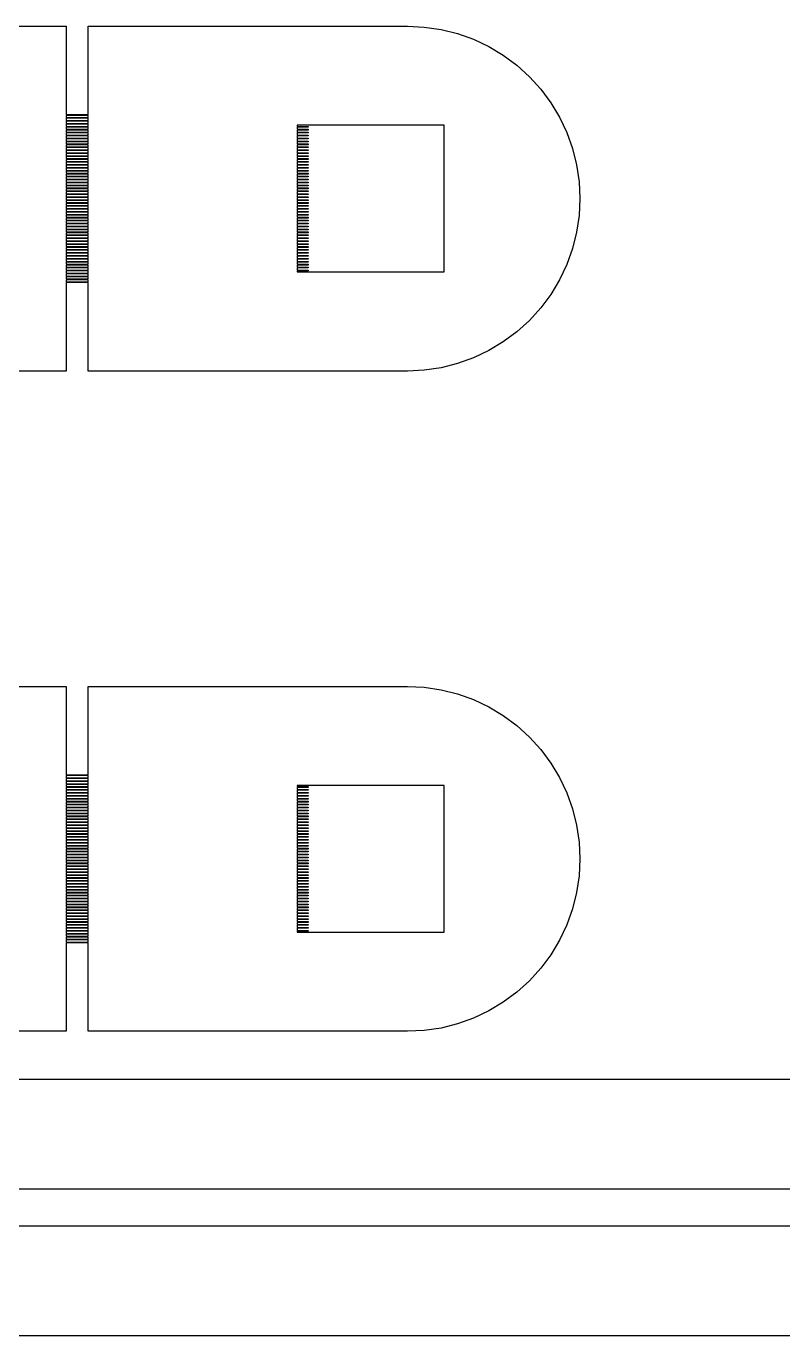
# Model space of a CAD drawing. Extents: x -16 to 132, y -40 to 113.
# Drawn here: x 8.49 to 19.04, y -2.05 to 16.21 of the extents above; entities that cross this region are included whole.
import ezdxf

# ---------------------------------------------------------------- set-up
doc = ezdxf.new("R2010")
doc.units = 0

msp = doc.modelspace()

# ---------------------------------------------------------------- linework, layer by layer
for p, q in [((4.6017, 16.2082), (9.05, 16.2082)), ((9.05, 16.2082), (9.05, 14.976)), ((9.35678, 14.976), (9.35678, 16.2082)), ((9.35678, 16.2082), (13.8051, 16.2082)), ((13.8051, 16.2082), (14.0406, 16.1966)), ((14.0406, 16.1966), (14.2739, 16.162)), ((14.2739, 16.162), (14.5027, 16.1047)), ((14.5027, 16.1047), (14.7247, 16.0253)), ((14.7247, 16.0253), (14.9379, 15.9244)), ((14.9379, 15.9244), (15.1402, 15.8032)), ((15.1402, 15.8032), (15.3296, 15.6627)), ((15.3296, 15.6627), (15.5043, 15.5043)), ((15.5043, 15.5043), (15.6627, 15.3296)), ((15.6627, 15.3296), (15.8032, 15.1402)), ((9.05, 14.976), (9.35678, 14.976)), ((15.8032, 15.1402), (15.9244, 14.9379)), ((9.35678, 14.9657), (9.05, 14.9657)), ((9.05, 14.9657), (9.05, 14.9351)), ((9.05, 14.9351), (9.35678, 14.9351)), ((9.35678, 14.9248), (9.05, 14.9248)), ((9.05, 14.9248), (9.05, 14.8941)), ((9.05, 14.8941), (9.35678, 14.8941)), ((9.35678, 14.8839), (9.05, 14.8839)), ((9.05, 14.8839), (9.05, 14.8533)), ((9.05, 14.8533), (9.35678, 14.8533)), ((9.35678, 14.843), (9.05, 14.843)), ((9.05, 14.843), (9.05, 14.8123)), ((9.05, 14.8123), (9.35678, 14.8123)), ((9.35678, 14.8021), (9.05, 14.8021)), ((9.05, 14.8021), (9.05, 14.7714)), ((9.35678, 14.9351), (9.35678, 14.9657)), ((9.35678, 14.8941), (9.35678, 14.9248)), ((9.35678, 14.8533), (9.35678, 14.8839)), ((9.35678, 14.8123), (9.35678, 14.843)), ((9.35678, 14.7714), (9.35678, 14.8021)), ((14.3164, 14.8277), (12.2712, 14.8277)), ((12.2712, 14.8277), (12.2712, 14.8123)), ((12.2712, 14.8123), (12.4246, 14.8123)), ((12.4246, 14.8021), (12.2712, 14.8021)), ((12.2712, 14.8021), (12.2712, 14.7714)), ((12.4246, 14.8123), (12.4246, 14.8021)), ((14.3164, 12.7825), (14.3164, 14.8277)), ((15.9244, 14.9379), (16.0253, 14.7247)), ((9.05, 14.7714), (9.35678, 14.7714)), ((9.35678, 14.7612), (9.05, 14.7612)), ((9.05, 14.7612), (9.05, 14.7305)), ((9.05, 14.7305), (9.35678, 14.7305)), ((9.35678, 14.7203), (9.05, 14.7203)), ((9.05, 14.7203), (9.05, 14.6896)), ((9.05, 14.6896), (9.35678, 14.6896)), ((9.35678, 14.6794), (9.05, 14.6794)), ((9.05, 14.6794), (9.05, 14.6487)), ((9.05, 14.6487), (9.35678, 14.6487)), ((9.35678, 14.6385), (9.05, 14.6385)), ((9.05, 14.6385), (9.05, 14.6078)), ((9.05, 14.6078), (9.35678, 14.6078)), ((9.35678, 14.7305), (9.35678, 14.7612)), ((9.35678, 14.6896), (9.35678, 14.7203)), ((9.35678, 14.6487), (9.35678, 14.6794)), ((9.35678, 14.6078), (9.35678, 14.6385)), ((12.2712, 14.7714), (12.4246, 14.7714)), ((12.4246, 14.7612), (12.2712, 14.7612)), ((12.2712, 14.7612), (12.2712, 14.7305)), ((12.2712, 14.7305), (12.4246, 14.7305)), ((12.4246, 14.7203), (12.2712, 14.7203)), ((12.2712, 14.7203), (12.2712, 14.6896)), ((12.2712, 14.6896), (12.4246, 14.6896)), ((12.4246, 14.6794), (12.2712, 14.6794)), ((12.2712, 14.6794), (12.2712, 14.6487)), ((12.2712, 14.6487), (12.4246, 14.6487)), ((12.4246, 14.6385), (12.2712, 14.6385)), ((12.2712, 14.6385), (12.2712, 14.6078)), ((12.2712, 14.6078), (12.4246, 14.6078)), ((12.4246, 14.7714), (12.4246, 14.7612)), ((12.4246, 14.7305), (12.4246, 14.7203)), ((12.4246, 14.6896), (12.4246, 14.6794)), ((12.4246, 14.6487), (12.4246, 14.6385)), ((12.4246, 14.6078), (12.4246, 14.5976)), ((16.0253, 14.7247), (16.1047, 14.5027)), ((9.35678, 14.5976), (9.05, 14.5976)), ((9.05, 14.5976), (9.05, 14.5669)), ((9.05, 14.5669), (9.35678, 14.5669)), ((9.35678, 14.5567), (9.05, 14.5567)), ((9.05, 14.5567), (9.05, 14.526)), ((9.05, 14.526), (9.35678, 14.526)), ((9.35678, 14.5158), (9.05, 14.5158)), ((9.05, 14.5158), (9.05, 14.4851)), ((9.05, 14.4851), (9.35678, 14.4851)), ((9.35678, 14.4749), (9.05, 14.4749)), ((9.05, 14.4749), (9.05, 14.4442)), ((9.05, 14.4442), (9.35678, 14.4442)), ((9.35678, 14.434), (9.05, 14.434)), ((9.05, 14.434), (9.05, 14.4033)), ((9.35678, 14.5669), (9.35678, 14.5976)), ((9.35678, 14.526), (9.35678, 14.5567)), ((9.35678, 14.4851), (9.35678, 14.5158)), ((9.35678, 14.4442), (9.35678, 14.4749)), ((9.35678, 14.4033), (9.35678, 14.434)), ((12.4246, 14.5976), (12.2712, 14.5976)), ((12.2712, 14.5976), (12.2712, 14.5669)), ((12.2712, 14.5669), (12.4246, 14.5669)), ((12.4246, 14.5567), (12.2712, 14.5567)), ((12.2712, 14.5567), (12.2712, 14.526)), ((12.2712, 14.526), (12.4246, 14.526)), ((12.4246, 14.5158), (12.2712, 14.5158)), ((12.2712, 14.5158), (12.2712, 14.4851)), ((12.2712, 14.4851), (12.4246, 14.4851)), ((12.4246, 14.4749), (12.2712, 14.4749)), ((12.2712, 14.4749), (12.2712, 14.4442)), ((12.2712, 14.4442), (12.4246, 14.4442)), ((12.4246, 14.434), (12.2712, 14.434)), ((12.2712, 14.434), (12.2712, 14.4033)), ((12.4246, 14.5669), (12.4246, 14.5567)), ((12.4246, 14.526), (12.4246, 14.5158)), ((12.4246, 14.4851), (12.4246, 14.4749)), ((12.4246, 14.4442), (12.4246, 14.434)), ((16.1047, 14.5027), (16.162, 14.2739)), ((9.05, 14.4033), (9.35678, 14.4033)), ((9.35678, 14.3931), (9.05, 14.3931)), ((9.05, 14.3931), (9.05, 14.3624)), ((9.05, 14.3624), (9.35678, 14.3624)), ((9.35678, 14.3522), (9.05, 14.3522)), ((9.05, 14.3522), (9.05, 14.3215)), ((9.05, 14.3215), (9.35678, 14.3215)), ((9.35678, 14.3113), (9.05, 14.3113)), ((9.05, 14.3113), (9.05, 14.2806)), ((9.05, 14.2806), (9.35678, 14.2806)), ((9.35678, 14.2704), (9.05, 14.2704)), ((9.05, 14.2704), (9.05, 14.2397)), ((9.05, 14.2397), (9.35678, 14.2397)), ((9.35678, 14.3624), (9.35678, 14.3931)), ((9.35678, 14.3215), (9.35678, 14.3522)), ((9.35678, 14.2806), (9.35678, 14.3113)), ((9.35678, 14.2397), (9.35678, 14.2704)), ((12.2712, 14.4033), (12.4246, 14.4033)), ((12.4246, 14.3931), (12.2712, 14.3931)), ((12.2712, 14.3931), (12.2712, 14.3624)), ((12.2712, 14.3624), (12.4246, 14.3624)), ((12.4246, 14.3522), (12.2712, 14.3522)), ((12.2712, 14.3522), (12.2712, 14.3215)), ((12.2712, 14.3215), (12.4246, 14.3215)), ((12.4246, 14.3113), (12.2712, 14.3113)), ((12.2712, 14.3113), (12.2712, 14.2806)), ((12.2712, 14.2806), (12.4246, 14.2806)), ((12.4246, 14.2704), (12.2712, 14.2704)), ((12.2712, 14.2704), (12.2712, 14.2397)), ((12.2712, 14.2397), (12.4246, 14.2397)), ((12.4246, 14.4033), (12.4246, 14.3931)), ((12.4246, 14.3624), (12.4246, 14.3522)), ((12.4246, 14.3215), (12.4246, 14.3113)), ((12.4246, 14.2806), (12.4246, 14.2704)), ((12.4246, 14.2397), (12.4246, 14.2295)), ((16.162, 14.2739), (16.1966, 14.0406)), ((9.35678, 14.2295), (9.05, 14.2295)), ((9.05, 14.2295), (9.05, 14.1988)), ((9.05, 14.1988), (9.35678, 14.1988)), ((9.35678, 14.1886), (9.05, 14.1886)), ((9.05, 14.1886), (9.05, 14.1579)), ((9.05, 14.1579), (9.35678, 14.1579)), ((9.35678, 14.1477), (9.05, 14.1477)), ((9.05, 14.1477), (9.05, 14.117)), ((9.05, 14.117), (9.35678, 14.117)), ((9.35678, 14.1068), (9.05, 14.1068)), ((9.05, 14.1068), (9.05, 14.0761)), ((9.05, 14.0761), (9.35678, 14.0761)), ((9.35678, 14.0658), (9.05, 14.0658)), ((9.05, 14.0658), (9.05, 14.0352)), ((9.35678, 14.1988), (9.35678, 14.2295)), ((9.35678, 14.1579), (9.35678, 14.1886)), ((9.35678, 14.117), (9.35678, 14.1477)), ((9.35678, 14.0761), (9.35678, 14.1068)), ((9.35678, 14.0352), (9.35678, 14.0658)), ((12.4246, 14.2295), (12.2712, 14.2295)), ((12.2712, 14.2295), (12.2712, 14.1988)), ((12.2712, 14.1988), (12.4246, 14.1988)), ((12.4246, 14.1886), (12.2712, 14.1886)), ((12.2712, 14.1886), (12.2712, 14.1579)), ((12.2712, 14.1579), (12.4246, 14.1579)), ((12.4246, 14.1477), (12.2712, 14.1477)), ((12.2712, 14.1477), (12.2712, 14.117)), ((12.2712, 14.117), (12.4246, 14.117)), ((12.4246, 14.1068), (12.2712, 14.1068)), ((12.2712, 14.1068), (12.2712, 14.0761)), ((12.2712, 14.0761), (12.4246, 14.0761)), ((12.4246, 14.0658), (12.2712, 14.0658)), ((12.2712, 14.0658), (12.2712, 14.0352)), ((12.4246, 14.1988), (12.4246, 14.1886)), ((12.4246, 14.1579), (12.4246, 14.1477)), ((12.4246, 14.117), (12.4246, 14.1068)), ((12.4246, 14.0761), (12.4246, 14.0658)), ((9.05, 14.0352), (9.35678, 14.0352)), ((9.35678, 14.0249), (9.05, 14.0249)), ((9.05, 14.0249), (9.05, 13.9943)), ((9.05, 13.9943), (9.35678, 13.9943)), ((9.35678, 13.984), (9.05, 13.984)), ((9.05, 13.984), (9.05, 13.9534)), ((9.05, 13.9534), (9.35678, 13.9534)), ((9.35678, 13.9431), (9.05, 13.9431)), ((9.05, 13.9431), (9.05, 13.9125)), ((9.05, 13.9125), (9.35678, 13.9125)), ((9.35678, 13.9022), (9.05, 13.9022)), ((9.05, 13.9022), (9.05, 13.8716)), ((9.35678, 13.9943), (9.35678, 14.0249)), ((9.35678, 13.9534), (9.35678, 13.984)), ((9.35678, 13.9125), (9.35678, 13.9431)), ((9.35678, 13.8716), (9.35678, 13.9022)), ((12.2712, 14.0352), (12.4246, 14.0352)), ((12.4246, 14.0249), (12.2712, 14.0249)), ((12.2712, 14.0249), (12.2712, 13.9943)), ((12.2712, 13.9943), (12.4246, 13.9943)), ((12.4246, 13.984), (12.2712, 13.984)), ((12.2712, 13.984), (12.2712, 13.9534)), ((12.2712, 13.9534), (12.4246, 13.9534)), ((12.4246, 13.9431), (12.2712, 13.9431)), ((12.2712, 13.9431), (12.2712, 13.9125)), ((12.2712, 13.9125), (12.4246, 13.9125)), ((12.4246, 13.9022), (12.2712, 13.9022)), ((12.2712, 13.9022), (12.2712, 13.8716)), ((12.4246, 14.0352), (12.4246, 14.0249)), ((12.4246, 13.9943), (12.4246, 13.984)), ((12.4246, 13.9534), (12.4246, 13.9431)), ((12.4246, 13.9125), (12.4246, 13.9022)), ((16.1966, 14.0406), (16.2082, 13.8051)), ((9.05, 13.8716), (9.35678, 13.8716)), ((9.35678, 13.8613), (9.05, 13.8613)), ((9.05, 13.8613), (9.05, 13.8307)), ((9.05, 13.8307), (9.35678, 13.8307)), ((9.35678, 13.8204), (9.05, 13.8204)), ((9.05, 13.8204), (9.05, 13.7897)), ((9.05, 13.7897), (9.35678, 13.7897)), ((9.35678, 13.7795), (9.05, 13.7795)), ((9.05, 13.7795), (9.05, 13.7489)), ((9.05, 13.7489), (9.35678, 13.7489)), ((9.35678, 13.7386), (9.05, 13.7386)), ((9.05, 13.7386), (9.05, 13.708)), ((9.05, 13.708), (9.35678, 13.708)), ((9.35678, 13.6977), (9.05, 13.6977)), ((9.05, 13.6977), (9.05, 13.6671)), ((9.35678, 13.8307), (9.35678, 13.8613)), ((9.35678, 13.7897), (9.35678, 13.8204)), ((9.35678, 13.7489), (9.35678, 13.7795)), ((9.35678, 13.708), (9.35678, 13.7386)), ((9.35678, 13.6671), (9.35678, 13.6977)), ((12.2712, 13.8716), (12.4246, 13.8716)), ((12.4246, 13.8613), (12.2712, 13.8613)), ((12.2712, 13.8613), (12.2712, 13.8307)), ((12.2712, 13.8307), (12.4246, 13.8307)), ((12.4246, 13.8204), (12.2712, 13.8204)), ((12.2712, 13.8204), (12.2712, 13.7897)), ((12.2712, 13.7897), (12.4246, 13.7897)), ((12.4246, 13.7795), (12.2712, 13.7795)), ((12.2712, 13.7795), (12.2712, 13.7489)), ((12.2712, 13.7489), (12.4246, 13.7489)), ((12.4246, 13.7386), (12.2712, 13.7386)), ((12.2712, 13.7386), (12.2712, 13.708)), ((12.2712, 13.708), (12.4246, 13.708)), ((12.4246, 13.6977), (12.2712, 13.6977)), ((12.2712, 13.6977), (12.2712, 13.6671)), ((12.4246, 13.8716), (12.4246, 13.8613)), ((12.4246, 13.8307), (12.4246, 13.8204)), ((12.4246, 13.7897), (12.4246, 13.7795)), ((12.4246, 13.7489), (12.4246, 13.7386)), ((12.4246, 13.708), (12.4246, 13.6977)), ((16.2082, 13.8051), (16.1966, 13.5695)), ((9.05, 13.6671), (9.35678, 13.6671)), ((9.35678, 13.6568), (9.05, 13.6568)), ((9.05, 13.6568), (9.05, 13.6261)), ((9.05, 13.6261), (9.35678, 13.6261)), ((9.35678, 13.6159), (9.05, 13.6159)), ((9.05, 13.6159), (9.05, 13.5852)), ((9.05, 13.5852), (9.35678, 13.5852)), ((9.35678, 13.575), (9.05, 13.575)), ((9.05, 13.575), (9.05, 13.5443)), ((9.05, 13.5443), (9.35678, 13.5443)), ((9.35678, 13.5341), (9.05, 13.5341)), ((9.05, 13.5341), (9.05, 13.5034)), ((9.35678, 13.6261), (9.35678, 13.6568)), ((9.35678, 13.5852), (9.35678, 13.6159)), ((9.35678, 13.5443), (9.35678, 13.575)), ((9.35678, 13.5034), (9.35678, 13.5341)), ((12.2712, 13.6671), (12.4246, 13.6671)), ((12.4246, 13.6568), (12.2712, 13.6568)), ((12.2712, 13.6568), (12.2712, 13.6261)), ((12.2712, 13.6261), (12.4246, 13.6261)), ((12.4246, 13.6159), (12.2712, 13.6159)), ((12.2712, 13.6159), (12.2712, 13.5852)), ((12.2712, 13.5852), (12.4246, 13.5852)), ((12.4246, 13.575), (12.2712, 13.575)), ((12.2712, 13.575), (12.2712, 13.5443)), ((12.2712, 13.5443), (12.4246, 13.5443)), ((12.4246, 13.5341), (12.2712, 13.5341)), ((12.2712, 13.5341), (12.2712, 13.5034)), ((12.4246, 13.6671), (12.4246, 13.6568)), ((12.4246, 13.6261), (12.4246, 13.6159)), ((12.4246, 13.5852), (12.4246, 13.575)), ((12.4246, 13.5443), (12.4246, 13.5341)), ((16.1966, 13.5695), (16.162, 13.3363)), ((9.05, 13.5034), (9.35678, 13.5034)), ((9.35678, 13.4932), (9.05, 13.4932)), ((9.05, 13.4932), (9.05, 13.4625)), ((9.05, 13.4625), (9.35678, 13.4625)), ((9.35678, 13.4523), (9.05, 13.4523)), ((9.05, 13.4523), (9.05, 13.4216)), ((9.05, 13.4216), (9.35678, 13.4216)), ((9.35678, 13.4114), (9.05, 13.4114)), ((9.05, 13.4114), (9.05, 13.3807)), ((9.05, 13.3807), (9.35678, 13.3807)), ((9.35678, 13.3705), (9.05, 13.3705)), ((9.05, 13.3705), (9.05, 13.3398)), ((9.05, 13.3398), (9.35678, 13.3398)), ((9.35678, 13.3296), (9.05, 13.3296)), ((9.05, 13.3296), (9.05, 13.2989)), ((9.35678, 13.4625), (9.35678, 13.4932)), ((9.35678, 13.4216), (9.35678, 13.4523)), ((9.35678, 13.3807), (9.35678, 13.4114)), ((9.35678, 13.3398), (9.35678, 13.3705)), ((9.35678, 13.2989), (9.35678, 13.3296)), ((12.2712, 13.5034), (12.4246, 13.5034)), ((12.4246, 13.4932), (12.2712, 13.4932)), ((12.2712, 13.4932), (12.2712, 13.4625)), ((12.2712, 13.4625), (12.4246, 13.4625)), ((12.4246, 13.4523), (12.2712, 13.4523)), ((12.2712, 13.4523), (12.2712, 13.4216)), ((12.2712, 13.4216), (12.4246, 13.4216)), ((12.4246, 13.4114), (12.2712, 13.4114)), ((12.2712, 13.4114), (12.2712, 13.3807)), ((12.2712, 13.3807), (12.4246, 13.3807)), ((12.4246, 13.3705), (12.2712, 13.3705)), ((12.2712, 13.3705), (12.2712, 13.3398)), ((12.2712, 13.3398), (12.4246, 13.3398)), ((12.4246, 13.3296), (12.2712, 13.3296)), ((12.2712, 13.3296), (12.2712, 13.2989)), ((12.4246, 13.5034), (12.4246, 13.4932)), ((12.4246, 13.4625), (12.4246, 13.4523)), ((12.4246, 13.4216), (12.4246, 13.4114)), ((12.4246, 13.3807), (12.4246, 13.3705)), ((12.4246, 13.3398), (12.4246, 13.3296)), ((16.162, 13.3363), (16.1047, 13.1075)), ((9.05, 13.2989), (9.35678, 13.2989)), ((9.35678, 13.2887), (9.05, 13.2887)), ((9.05, 13.2887), (9.05, 13.258)), ((9.05, 13.258), (9.35678, 13.258)), ((9.35678, 13.2478), (9.05, 13.2478)), ((9.05, 13.2478), (9.05, 13.2171)), ((9.05, 13.2171), (9.35678, 13.2171)), ((9.35678, 13.2069), (9.05, 13.2069)), ((9.05, 13.2069), (9.05, 13.1762)), ((9.05, 13.1762), (9.35678, 13.1762)), ((9.35678, 13.166), (9.05, 13.166)), ((9.05, 13.166), (9.05, 13.1353)), ((9.35678, 13.258), (9.35678, 13.2887)), ((9.35678, 13.2171), (9.35678, 13.2478)), ((9.35678, 13.1762), (9.35678, 13.2069)), ((9.35678, 13.1353), (9.35678, 13.166)), ((12.2712, 13.2989), (12.4246, 13.2989)), ((12.4246, 13.2887), (12.2712, 13.2887)), ((12.2712, 13.2887), (12.2712, 13.258)), ((12.2712, 13.258), (12.4246, 13.258)), ((12.4246, 13.2478), (12.2712, 13.2478)), ((12.2712, 13.2478), (12.2712, 13.2171)), ((12.2712, 13.2171), (12.4246, 13.2171)), ((12.4246, 13.2069), (12.2712, 13.2069)), ((12.2712, 13.2069), (12.2712, 13.1762)), ((12.2712, 13.1762), (12.4246, 13.1762)), ((12.4246, 13.166), (12.2712, 13.166)), ((12.2712, 13.166), (12.2712, 13.1353)), ((12.4246, 13.2989), (12.4246, 13.2887)), ((12.4246, 13.258), (12.4246, 13.2478)), ((12.4246, 13.2171), (12.4246, 13.2069)), ((12.4246, 13.1762), (12.4246, 13.166)), ((9.05, 13.1353), (9.35678, 13.1353)), ((9.35678, 13.1251), (9.05, 13.1251)), ((9.05, 13.1251), (9.05, 13.0944)), ((9.05, 13.0944), (9.35678, 13.0944)), ((9.35678, 13.0842), (9.05, 13.0842)), ((9.05, 13.0842), (9.05, 13.0535)), ((9.05, 13.0535), (9.35678, 13.0535)), ((9.35678, 13.0433), (9.05, 13.0433)), ((9.05, 13.0433), (9.05, 13.0126)), ((9.05, 13.0126), (9.35678, 13.0126)), ((9.35678, 13.0024), (9.05, 13.0024)), ((9.05, 13.0024), (9.05, 12.9717)), ((9.05, 12.9717), (9.35678, 12.9717)), ((9.35678, 12.9615), (9.05, 12.9615)), ((9.05, 12.9615), (9.05, 12.9308)), ((9.35678, 13.0944), (9.35678, 13.1251)), ((9.35678, 13.0535), (9.35678, 13.0842)), ((9.35678, 13.0126), (9.35678, 13.0433)), ((9.35678, 12.9717), (9.35678, 13.0024)), ((9.35678, 12.9308), (9.35678, 12.9615)), ((12.2712, 13.1353), (12.4246, 13.1353)), ((12.4246, 13.1251), (12.2712, 13.1251)), ((12.2712, 13.1251), (12.2712, 13.0944)), ((12.2712, 13.0944), (12.4246, 13.0944)), ((12.4246, 13.0842), (12.2712, 13.0842)), ((12.2712, 13.0842), (12.2712, 13.0535)), ((12.2712, 13.0535), (12.4246, 13.0535)), ((12.4246, 13.0433), (12.2712, 13.0433)), ((12.2712, 13.0433), (12.2712, 13.0126)), ((12.2712, 13.0126), (12.4246, 13.0126)), ((12.4246, 13.0024), (12.2712, 13.0024)), ((12.2712, 13.0024), (12.2712, 12.9717)), ((12.2712, 12.9717), (12.4246, 12.9717)), ((12.4246, 12.9615), (12.2712, 12.9615)), ((12.2712, 12.9615), (12.2712, 12.9308)), ((12.4246, 13.1353), (12.4246, 13.1251)), ((12.4246, 13.0944), (12.4246, 13.0842)), ((12.4246, 13.0535), (12.4246, 13.0433)), ((12.4246, 13.0126), (12.4246, 13.0024)), ((12.4246, 12.9717), (12.4246, 12.9615)), ((16.1047, 13.1075), (16.0253, 12.8855)), ((9.05, 12.9308), (9.35678, 12.9308)), ((9.35678, 12.9205), (9.05, 12.9205)), ((9.05, 12.9205), (9.05, 12.8899)), ((9.05, 12.8899), (9.35678, 12.8899)), ((9.35678, 12.8796), (9.05, 12.8796)), ((9.05, 12.8796), (9.05, 12.849)), ((9.05, 12.849), (9.35678, 12.849)), ((9.35678, 12.8387), (9.05, 12.8387)), ((9.05, 12.8387), (9.05, 12.8081)), ((9.05, 12.8081), (9.35678, 12.8081)), ((9.35678, 12.7979), (9.05, 12.7979)), ((9.05, 12.7979), (9.05, 12.7672)), ((9.35678, 12.8899), (9.35678, 12.9205)), ((9.35678, 12.849), (9.35678, 12.8796)), ((9.35678, 12.8081), (9.35678, 12.8387)), ((9.35678, 12.7672), (9.35678, 12.7979)), ((12.2712, 12.9308), (12.4246, 12.9308)), ((12.4246, 12.9205), (12.2712, 12.9205)), ((12.2712, 12.9205), (12.2712, 12.8899)), ((12.2712, 12.8899), (12.4246, 12.8899)), ((12.4246, 12.8796), (12.2712, 12.8796)), ((12.2712, 12.8796), (12.2712, 12.849)), ((12.2712, 12.849), (12.4246, 12.849)), ((12.4246, 12.8387), (12.2712, 12.8387)), ((12.2712, 12.8387), (12.2712, 12.8081)), ((12.2712, 12.8081), (12.4246, 12.8081)), ((12.4246, 12.7979), (12.2712, 12.7979)), ((12.2712, 12.7979), (12.2712, 12.7825)), ((12.2712, 12.7825), (14.3164, 12.7825)), ((12.4246, 12.9308), (12.4246, 12.9205)), ((12.4246, 12.8899), (12.4246, 12.8796)), ((12.4246, 12.849), (12.4246, 12.8387)), ((12.4246, 12.8081), (12.4246, 12.7979)), ((16.0253, 12.8855), (15.9244, 12.6723)), ((9.05, 12.7672), (9.35678, 12.7672)), ((9.35678, 12.7569), (9.05, 12.7569)), ((9.05, 12.7569), (9.05, 12.7263)), ((9.05, 12.7263), (9.35678, 12.7263)), ((9.35678, 12.716), (9.05, 12.716)), ((9.05, 12.716), (9.05, 12.6854)), ((9.05, 12.6854), (9.35678, 12.6854)), ((9.35678, 12.6751), (9.05, 12.6751)), ((9.05, 12.6751), (9.05, 12.6444)), ((9.05, 12.6444), (9.35678, 12.6444)), ((9.35678, 12.6342), (9.05, 12.6342)), ((9.05, 12.6342), (9.05, 11.402)), ((9.35678, 12.7263), (9.35678, 12.7569)), ((9.35678, 12.6854), (9.35678, 12.716)), ((9.35678, 12.6444), (9.35678, 12.6751)), ((9.35678, 11.402), (9.35678, 12.6342)), ((15.9244, 12.6723), (15.8032, 12.47)), ((15.8032, 12.47), (15.6627, 12.2806)), ((15.6627, 12.2806), (15.5043, 12.1058)), ((15.5043, 12.1058), (15.3296, 11.9475)), ((15.3296, 11.9475), (15.1402, 11.807)), ((14.9379, 11.6857), (14.7247, 11.5849)), ((15.1402, 11.807), (14.9379, 11.6857)), ((14.5027, 11.5055), (14.2739, 11.4482)), ((14.7247, 11.5849), (14.5027, 11.5055)), ((9.05, 11.402), (4.6017, 11.402)), ((13.8051, 11.402), (9.35678, 11.402)), ((14.0406, 11.4136), (13.8051, 11.402)), ((14.2739, 11.4482), (14.0406, 11.4136)), ((4.6017, 7.00479), (9.05, 7.00479)), ((9.05, 7.00479), (9.05, 5.77255)), ((9.35678, 5.77255), (9.35678, 7.00479)), ((9.35678, 7.00479), (13.8051, 7.00479)), ((13.8051, 7.00479), (14.0406, 6.99323)), ((14.0406, 6.99323), (14.2739, 6.95862)), ((14.2739, 6.95862), (14.5027, 6.90131)), ((14.5027, 6.90131), (14.7247, 6.82187)), ((14.7247, 6.82187), (14.9379, 6.72104)), ((14.9379, 6.72104), (15.1402, 6.59981)), ((15.1402, 6.59981), (15.3296, 6.45932)), ((15.3296, 6.45932), (15.5043, 6.30095)), ((15.5043, 6.30095), (15.6627, 6.12621)), ((15.6627, 6.12621), (15.8032, 5.93678)), ((15.8032, 5.93678), (15.9244, 5.7345)), ((9.05, 5.77255), (9.35678, 5.77255)), ((9.35678, 5.76234), (9.05, 5.76234)), ((9.05, 5.76234), (9.05, 5.73166)), ((9.05, 5.73166), (9.35678, 5.73166)), ((9.35678, 5.72142), (9.05, 5.72142)), ((9.05, 5.72142), (9.05, 5.69075)), ((9.05, 5.69075), (9.35678, 5.69075)), ((9.35678, 5.68053), (9.05, 5.68053)), ((9.05, 5.68053), (9.05, 5.64986)), ((9.35678, 5.73166), (9.35678, 5.76234)), ((9.35678, 5.69075), (9.35678, 5.72142)), ((9.35678, 5.64986), (9.35678, 5.68053)), ((15.9244, 5.7345), (16.0253, 5.5213)), ((9.05, 5.64986), (9.35678, 5.64986)), ((9.35678, 5.63963), (9.05, 5.63963)), ((9.05, 5.63963), (9.05, 5.60893)), ((9.05, 5.60893), (9.35678, 5.60893)), ((9.35678, 5.59872), (9.05, 5.59872)), ((9.05, 5.59872), (9.05, 5.56804)), ((9.05, 5.56804), (9.35678, 5.56804)), ((9.35678, 5.55782), (9.05, 5.55782)), ((9.05, 5.55782), (9.05, 5.52715)), ((9.05, 5.52715), (9.35678, 5.52715)), ((9.35678, 5.51691), (9.05, 5.51691)), ((9.05, 5.51691), (9.05, 5.48624)), ((9.05, 5.48624), (9.35678, 5.48624)), ((9.35678, 5.60893), (9.35678, 5.63963)), ((9.35678, 5.56804), (9.35678, 5.59872)), ((9.35678, 5.52715), (9.35678, 5.55782)), ((9.35678, 5.48624), (9.35678, 5.51691)), ((14.3164, 5.6243), (12.2712, 5.6243)), ((12.2712, 5.6243), (12.2712, 5.60893)), ((12.2712, 5.60893), (12.4246, 5.60893)), ((12.4246, 5.59872), (12.2712, 5.59872)), ((12.2712, 5.59872), (12.2712, 5.56804)), ((12.2712, 5.56804), (12.4246, 5.56804)), ((12.4246, 5.55782), (12.2712, 5.55782)), ((12.2712, 5.55782), (12.2712, 5.52715)), ((12.2712, 5.52715), (12.4246, 5.52715)), ((12.4246, 5.51691), (12.2712, 5.51691)), ((12.2712, 5.51691), (12.2712, 5.48624)), ((12.2712, 5.48624), (12.4246, 5.48624)), ((12.4246, 5.60893), (12.4246, 5.59872)), ((12.4246, 5.56804), (12.4246, 5.55782)), ((12.4246, 5.52715), (12.4246, 5.51691)), ((12.4246, 5.48624), (12.4246, 5.47601)), ((14.3164, 3.57909), (14.3164, 5.6243)), ((16.0253, 5.5213), (16.1047, 5.29927)), ((9.35678, 5.47601), (9.05, 5.47601)), ((9.05, 5.47601), (9.05, 5.44533)), ((9.05, 5.44533), (9.35678, 5.44533)), ((9.35678, 5.4351), (9.05, 5.4351)), ((9.05, 5.4351), (9.05, 5.40442)), ((9.05, 5.40442), (9.35678, 5.40442)), ((9.35678, 5.3942), (9.05, 5.3942)), ((9.05, 5.3942), (9.05, 5.36353)), ((9.05, 5.36353), (9.35678, 5.36353)), ((9.35678, 5.35329), (9.05, 5.35329)), ((9.05, 5.35329), (9.05, 5.32262)), ((9.05, 5.32262), (9.35678, 5.32262)), ((9.35678, 5.31239), (9.05, 5.31239)), ((9.05, 5.31239), (9.05, 5.28171)), ((9.35678, 5.44533), (9.35678, 5.47601)), ((9.35678, 5.40442), (9.35678, 5.4351)), ((9.35678, 5.36353), (9.35678, 5.3942)), ((9.35678, 5.32262), (9.35678, 5.35329)), ((9.35678, 5.28171), (9.35678, 5.31239)), ((12.4246, 5.47601), (12.2712, 5.47601)), ((12.2712, 5.47601), (12.2712, 5.44533)), ((12.2712, 5.44533), (12.4246, 5.44533)), ((12.4246, 5.4351), (12.2712, 5.4351)), ((12.2712, 5.4351), (12.2712, 5.40442)), ((12.2712, 5.40442), (12.4246, 5.40442)), ((12.4246, 5.3942), (12.2712, 5.3942)), ((12.2712, 5.3942), (12.2712, 5.36353)), ((12.2712, 5.36353), (12.4246, 5.36353)), ((12.4246, 5.35329), (12.2712, 5.35329)), ((12.2712, 5.35329), (12.2712, 5.32262)), ((12.2712, 5.32262), (12.4246, 5.32262)), ((12.4246, 5.31239), (12.2712, 5.31239)), ((12.2712, 5.31239), (12.2712, 5.28171)), ((12.4246, 5.44533), (12.4246, 5.4351)), ((12.4246, 5.40442), (12.4246, 5.3942)), ((12.4246, 5.36353), (12.4246, 5.35329)), ((12.4246, 5.32262), (12.4246, 5.31239)), ((16.1047, 5.29927), (16.162, 5.07051)), ((9.05, 5.28171), (9.35678, 5.28171)), ((9.35678, 5.2715), (9.05, 5.2715)), ((9.05, 5.2715), (9.05, 5.24081)), ((9.05, 5.24081), (9.35678, 5.24081)), ((9.35678, 5.23058), (9.05, 5.23058)), ((9.05, 5.23058), (9.05, 5.19991)), ((9.05, 5.19991), (9.35678, 5.19991)), ((9.35678, 5.18968), (9.05, 5.18968)), ((9.05, 5.18968), (9.05, 5.15901)), ((9.05, 5.15901), (9.35678, 5.15901)), ((9.35678, 5.14877), (9.05, 5.14877)), ((9.05, 5.14877), (9.05, 5.11809)), ((9.05, 5.11809), (9.35678, 5.11809)), ((9.35678, 5.24081), (9.35678, 5.2715)), ((9.35678, 5.19991), (9.35678, 5.23058)), ((9.35678, 5.15901), (9.35678, 5.18968)), ((9.35678, 5.11809), (9.35678, 5.14877)), ((12.2712, 5.28171), (12.4246, 5.28171)), ((12.4246, 5.2715), (12.2712, 5.2715)), ((12.2712, 5.2715), (12.2712, 5.24081)), ((12.2712, 5.24081), (12.4246, 5.24081)), ((12.4246, 5.23058), (12.2712, 5.23058)), ((12.2712, 5.23058), (12.2712, 5.19991)), ((12.2712, 5.19991), (12.4246, 5.19991)), ((12.4246, 5.18968), (12.2712, 5.18968)), ((12.2712, 5.18968), (12.2712, 5.15901)), ((12.2712, 5.15901), (12.4246, 5.15901)), ((12.4246, 5.14877), (12.2712, 5.14877)), ((12.2712, 5.14877), (12.2712, 5.11809)), ((12.2712, 5.11809), (12.4246, 5.11809)), ((12.4246, 5.28171), (12.4246, 5.2715)), ((12.4246, 5.24081), (12.4246, 5.23058)), ((12.4246, 5.19991), (12.4246, 5.18968)), ((12.4246, 5.15901), (12.4246, 5.14877)), ((12.4246, 5.11809), (12.4246, 5.10788)), ((9.35678, 5.10788), (9.05, 5.10788)), ((9.05, 5.10788), (9.05, 5.07719)), ((9.05, 5.07719), (9.35678, 5.07719)), ((9.35678, 5.06696), (9.05, 5.06696)), ((9.05, 5.06696), (9.05, 5.03629)), ((9.05, 5.03629), (9.35678, 5.03629)), ((9.35678, 5.02606), (9.05, 5.02606)), ((9.05, 5.02606), (9.05, 4.99539)), ((9.05, 4.99539), (9.35678, 4.99539)), ((9.35678, 4.98517), (9.05, 4.98517)), ((9.05, 4.98517), (9.05, 4.95447)), ((9.05, 4.95447), (9.35678, 4.95447)), ((9.35678, 4.94426), (9.05, 4.94426)), ((9.05, 4.94426), (9.05, 4.91357)), ((9.35678, 5.07719), (9.35678, 5.10788)), ((9.35678, 5.03629), (9.35678, 5.06696)), ((9.35678, 4.99539), (9.35678, 5.02606)), ((9.35678, 4.95447), (9.35678, 4.98517)), ((9.35678, 4.91357), (9.35678, 4.94426)), ((12.4246, 5.10788), (12.2712, 5.10788)), ((12.2712, 5.10788), (12.2712, 5.07719)), ((12.2712, 5.07719), (12.4246, 5.07719)), ((12.4246, 5.06696), (12.2712, 5.06696)), ((12.2712, 5.06696), (12.2712, 5.03629)), ((12.2712, 5.03629), (12.4246, 5.03629)), ((12.4246, 5.02606), (12.2712, 5.02606)), ((12.2712, 5.02606), (12.2712, 4.99539)), ((12.2712, 4.99539), (12.4246, 4.99539)), ((12.4246, 4.98517), (12.2712, 4.98517)), ((12.2712, 4.98517), (12.2712, 4.95447)), ((12.2712, 4.95447), (12.4246, 4.95447)), ((12.4246, 4.94426), (12.2712, 4.94426)), ((12.2712, 4.94426), (12.2712, 4.91357)), ((12.4246, 5.07719), (12.4246, 5.06696)), ((12.4246, 5.03629), (12.4246, 5.02606)), ((12.4246, 4.99539), (12.4246, 4.98517)), ((12.4246, 4.95447), (12.4246, 4.94426)), ((16.162, 5.07051), (16.1966, 4.83723)), ((9.05, 4.91357), (9.35678, 4.91357)), ((9.35678, 4.90335), (9.05, 4.90335)), ((9.05, 4.90335), (9.05, 4.87268)), ((9.05, 4.87268), (9.35678, 4.87268)), ((9.35678, 4.86244), (9.05, 4.86244)), ((9.05, 4.86244), (9.05, 4.83177)), ((9.05, 4.83177), (9.35678, 4.83177)), ((9.35678, 4.82155), (9.05, 4.82155)), ((9.05, 4.82155), (9.05, 4.79088)), ((9.05, 4.79088), (9.35678, 4.79088)), ((9.35678, 4.78064), (9.05, 4.78064)), ((9.05, 4.78064), (9.05, 4.74995)), ((9.05, 4.74995), (9.35678, 4.74995)), ((9.35678, 4.87268), (9.35678, 4.90335)), ((9.35678, 4.83177), (9.35678, 4.86244)), ((9.35678, 4.79088), (9.35678, 4.82155)), ((9.35678, 4.74995), (9.35678, 4.78064)), ((12.2712, 4.91357), (12.4246, 4.91357)), ((12.4246, 4.90335), (12.2712, 4.90335)), ((12.2712, 4.90335), (12.2712, 4.87268)), ((12.2712, 4.87268), (12.4246, 4.87268)), ((12.4246, 4.86244), (12.2712, 4.86244)), ((12.2712, 4.86244), (12.2712, 4.83177)), ((12.2712, 4.83177), (12.4246, 4.83177)), ((12.4246, 4.82155), (12.2712, 4.82155)), ((12.2712, 4.82155), (12.2712, 4.79088)), ((12.2712, 4.79088), (12.4246, 4.79088)), ((12.4246, 4.78064), (12.2712, 4.78064)), ((12.2712, 4.78064), (12.2712, 4.74995)), ((12.2712, 4.74995), (12.4246, 4.74995)), ((12.4246, 4.91357), (12.4246, 4.90335)), ((12.4246, 4.87268), (12.4246, 4.86244)), ((12.4246, 4.83177), (12.4246, 4.82155)), ((12.4246, 4.79088), (12.4246, 4.78064)), ((12.4246, 4.74995), (12.4246, 4.73973)), ((16.1966, 4.83723), (16.2082, 4.6017)), ((9.35678, 4.73973), (9.05, 4.73973)), ((9.05, 4.73973), (9.05, 4.70906)), ((9.05, 4.70906), (9.35678, 4.70906)), ((9.35678, 4.69882), (9.05, 4.69882)), ((9.05, 4.69882), (9.05, 4.66815)), ((9.05, 4.66815), (9.35678, 4.66815)), ((9.35678, 4.65793), (9.05, 4.65793)), ((9.05, 4.65793), (9.05, 4.62726)), ((9.05, 4.62726), (9.35678, 4.62726)), ((9.35678, 4.61703), (9.05, 4.61703)), ((9.05, 4.61703), (9.05, 4.58635)), ((9.05, 4.58635), (9.35678, 4.58635)), ((9.35678, 4.57613), (9.05, 4.57613)), ((9.05, 4.57613), (9.05, 4.54546)), ((9.35678, 4.70906), (9.35678, 4.73973)), ((9.35678, 4.66815), (9.35678, 4.69882)), ((9.35678, 4.62726), (9.35678, 4.65793)), ((9.35678, 4.58635), (9.35678, 4.61703)), ((9.35678, 4.54546), (9.35678, 4.57613)), ((12.4246, 4.73973), (12.2712, 4.73973)), ((12.2712, 4.73973), (12.2712, 4.70906)), ((12.2712, 4.70906), (12.4246, 4.70906)), ((12.4246, 4.69882), (12.2712, 4.69882)), ((12.2712, 4.69882), (12.2712, 4.66815)), ((12.2712, 4.66815), (12.4246, 4.66815)), ((12.4246, 4.65793), (12.2712, 4.65793)), ((12.2712, 4.65793), (12.2712, 4.62726)), ((12.2712, 4.62726), (12.4246, 4.62726)), ((12.4246, 4.61703), (12.2712, 4.61703)), ((12.2712, 4.61703), (12.2712, 4.58635)), ((12.2712, 4.58635), (12.4246, 4.58635)), ((12.4246, 4.57613), (12.2712, 4.57613)), ((12.2712, 4.57613), (12.2712, 4.54546)), ((12.4246, 4.70906), (12.4246, 4.69882)), ((12.4246, 4.66815), (12.4246, 4.65793)), ((12.4246, 4.62726), (12.4246, 4.61703)), ((12.4246, 4.58635), (12.4246, 4.57613)), ((16.2082, 4.6017), (16.1966, 4.36615)), ((9.05, 4.54546), (9.35678, 4.54546)), ((9.35678, 4.53523), (9.05, 4.53523)), ((9.05, 4.53523), (9.05, 4.50456)), ((9.05, 4.50456), (9.35678, 4.50456)), ((9.35678, 4.49432), (9.05, 4.49432)), ((9.05, 4.49432), (9.05, 4.46365)), ((9.05, 4.46365), (9.35678, 4.46365)), ((9.35678, 4.45343), (9.05, 4.45343)), ((9.05, 4.45343), (9.05, 4.42274)), ((9.05, 4.42274), (9.35678, 4.42274)), ((9.35678, 4.41252), (9.05, 4.41252)), ((9.05, 4.41252), (9.05, 4.38184)), ((9.05, 4.38184), (9.35678, 4.38184)), ((9.35678, 4.50456), (9.35678, 4.53523)), ((9.35678, 4.46365), (9.35678, 4.49432)), ((9.35678, 4.42274), (9.35678, 4.45343)), ((9.35678, 4.38184), (9.35678, 4.41252)), ((12.2712, 4.54546), (12.4246, 4.54546)), ((12.4246, 4.53523), (12.2712, 4.53523)), ((12.2712, 4.53523), (12.2712, 4.50456)), ((12.2712, 4.50456), (12.4246, 4.50456)), ((12.4246, 4.49432), (12.2712, 4.49432)), ((12.2712, 4.49432), (12.2712, 4.46365)), ((12.2712, 4.46365), (12.4246, 4.46365)), ((12.4246, 4.45343), (12.2712, 4.45343)), ((12.2712, 4.45343), (12.2712, 4.42274)), ((12.2712, 4.42274), (12.4246, 4.42274)), ((12.4246, 4.41252), (12.2712, 4.41252)), ((12.2712, 4.41252), (12.2712, 4.38184)), ((12.2712, 4.38184), (12.4246, 4.38184)), ((12.4246, 4.54546), (12.4246, 4.53523)), ((12.4246, 4.50456), (12.4246, 4.49432)), ((12.4246, 4.46365), (12.4246, 4.45343)), ((12.4246, 4.42274), (12.4246, 4.41252)), ((12.4246, 4.38184), (12.4246, 4.37161)), ((9.35678, 4.37161), (9.05, 4.37161)), ((9.05, 4.37161), (9.05, 4.34094)), ((9.05, 4.34094), (9.35678, 4.34094)), ((9.35678, 4.3307), (9.05, 4.3307)), ((9.05, 4.3307), (9.05, 4.30003)), ((9.05, 4.30003), (9.35678, 4.30003)), ((9.35678, 4.28981), (9.05, 4.28981)), ((9.05, 4.28981), (9.05, 4.25912)), ((9.05, 4.25912), (9.35678, 4.25912)), ((9.35678, 4.24892), (9.05, 4.24892)), ((9.05, 4.24892), (9.05, 4.21822)), ((9.05, 4.21822), (9.35678, 4.21822)), ((9.35678, 4.20799), (9.05, 4.20799)), ((9.05, 4.20799), (9.05, 4.17732)), ((9.35678, 4.34094), (9.35678, 4.37161)), ((9.35678, 4.30003), (9.35678, 4.3307)), ((9.35678, 4.25912), (9.35678, 4.28981)), ((9.35678, 4.21822), (9.35678, 4.24892)), ((9.35678, 4.17732), (9.35678, 4.20799)), ((12.4246, 4.37161), (12.2712, 4.37161)), ((12.2712, 4.37161), (12.2712, 4.34094)), ((12.2712, 4.34094), (12.4246, 4.34094)), ((12.4246, 4.3307), (12.2712, 4.3307)), ((12.2712, 4.3307), (12.2712, 4.30003)), ((12.2712, 4.30003), (12.4246, 4.30003)), ((12.4246, 4.28981), (12.2712, 4.28981)), ((12.2712, 4.28981), (12.2712, 4.25912)), ((12.2712, 4.25912), (12.4246, 4.25912)), ((12.4246, 4.24892), (12.2712, 4.24892)), ((12.2712, 4.24892), (12.2712, 4.21822)), ((12.2712, 4.21822), (12.4246, 4.21822)), ((12.4246, 4.20799), (12.2712, 4.20799)), ((12.2712, 4.20799), (12.2712, 4.17732)), ((12.4246, 4.34094), (12.4246, 4.3307)), ((12.4246, 4.30003), (12.4246, 4.28981)), ((12.4246, 4.25912), (12.4246, 4.24892)), ((12.4246, 4.21822), (12.4246, 4.20799)), ((16.1966, 4.36615), (16.162, 4.13287)), ((9.05, 4.17732), (9.35678, 4.17732)), ((9.35678, 4.1671), (9.05, 4.1671)), ((9.05, 4.1671), (9.05, 4.13643)), ((9.05, 4.13643), (9.35678, 4.13643)), ((9.35678, 4.12619), (9.05, 4.12619)), ((9.05, 4.12619), (9.05, 4.0955)), ((9.05, 4.0955), (9.35678, 4.0955)), ((9.35678, 4.0853), (9.05, 4.0853)), ((9.05, 4.0853), (9.05, 4.05461)), ((9.05, 4.05461), (9.35678, 4.05461)), ((9.35678, 4.04437), (9.05, 4.04437)), ((9.05, 4.04437), (9.05, 4.0137)), ((9.35678, 4.13643), (9.35678, 4.1671)), ((9.35678, 4.0955), (9.35678, 4.12619)), ((9.35678, 4.05461), (9.35678, 4.0853)), ((9.35678, 4.0137), (9.35678, 4.04437)), ((12.2712, 4.17732), (12.4246, 4.17732)), ((12.4246, 4.1671), (12.2712, 4.1671)), ((12.2712, 4.1671), (12.2712, 4.13643)), ((12.2712, 4.13643), (12.4246, 4.13643)), ((12.4246, 4.12619), (12.2712, 4.12619)), ((12.2712, 4.12619), (12.2712, 4.0955)), ((12.2712, 4.0955), (12.4246, 4.0955)), ((12.4246, 4.0853), (12.2712, 4.0853)), ((12.2712, 4.0853), (12.2712, 4.05461)), ((12.2712, 4.05461), (12.4246, 4.05461)), ((12.4246, 4.04437), (12.2712, 4.04437)), ((12.2712, 4.04437), (12.2712, 4.0137)), ((12.4246, 4.17732), (12.4246, 4.1671)), ((12.4246, 4.13643), (12.4246, 4.12619)), ((12.4246, 4.0955), (12.4246, 4.0853)), ((12.4246, 4.05461), (12.4246, 4.04437)), ((16.162, 4.13287), (16.1047, 3.90411)), ((9.05, 4.0137), (9.35678, 4.0137)), ((9.35678, 4.00348), (9.05, 4.00348)), ((9.05, 4.00348), (9.05, 3.97281)), ((9.05, 3.97281), (9.35678, 3.97281)), ((9.35678, 3.96257), (9.05, 3.96257)), ((9.05, 3.96257), (9.05, 3.93188)), ((9.05, 3.93188), (9.35678, 3.93188)), ((9.35678, 3.92168), (9.05, 3.92168)), ((9.05, 3.92168), (9.05, 3.89099)), ((9.05, 3.89099), (9.35678, 3.89099)), ((9.35678, 3.88077), (9.05, 3.88077)), ((9.05, 3.88077), (9.05, 3.8501)), ((9.05, 3.8501), (9.35678, 3.8501)), ((9.35678, 3.83986), (9.05, 3.83986)), ((9.05, 3.83986), (9.05, 3.80919)), ((9.35678, 3.97281), (9.35678, 4.00348)), ((9.35678, 3.93188), (9.35678, 3.96257)), ((9.35678, 3.89099), (9.35678, 3.92168)), ((9.35678, 3.8501), (9.35678, 3.88077)), ((9.35678, 3.80919), (9.35678, 3.83986)), ((12.2712, 4.0137), (12.4246, 4.0137)), ((12.4246, 4.00348), (12.2712, 4.00348)), ((12.2712, 4.00348), (12.2712, 3.97281)), ((12.2712, 3.97281), (12.4246, 3.97281)), ((12.4246, 3.96257), (12.2712, 3.96257)), ((12.2712, 3.96257), (12.2712, 3.93188)), ((12.2712, 3.93188), (12.4246, 3.93188)), ((12.4246, 3.92168), (12.2712, 3.92168)), ((12.2712, 3.92168), (12.2712, 3.89099)), ((12.2712, 3.89099), (12.4246, 3.89099)), ((12.4246, 3.88077), (12.2712, 3.88077)), ((12.2712, 3.88077), (12.2712, 3.8501)), ((12.2712, 3.8501), (12.4246, 3.8501)), ((12.4246, 3.83986), (12.2712, 3.83986)), ((12.2712, 3.83986), (12.2712, 3.80919)), ((12.4246, 4.0137), (12.4246, 4.00348)), ((12.4246, 3.97281), (12.4246, 3.96257)), ((12.4246, 3.93188), (12.4246, 3.92168)), ((12.4246, 3.89099), (12.4246, 3.88077)), ((12.4246, 3.8501), (12.4246, 3.83986)), ((16.1047, 3.90411), (16.0253, 3.68208)), ((9.05, 3.80919), (9.35678, 3.80919)), ((9.35678, 3.79897), (9.05, 3.79897)), ((9.05, 3.79897), (9.05, 3.76828)), ((9.05, 3.76828), (9.35678, 3.76828)), ((9.35678, 3.75806), (9.05, 3.75806)), ((9.05, 3.75806), (9.05, 3.72737)), ((9.05, 3.72737), (9.35678, 3.72737)), ((9.35678, 3.71715), (9.05, 3.71715)), ((9.05, 3.71715), (9.05, 3.68648)), ((9.05, 3.68648), (9.35678, 3.68648)), ((9.35678, 3.67624), (9.05, 3.67624)), ((9.05, 3.67624), (9.05, 3.64557)), ((9.35678, 3.76828), (9.35678, 3.79897)), ((9.35678, 3.72737), (9.35678, 3.75806)), ((9.35678, 3.68648), (9.35678, 3.71715)), ((9.35678, 3.64557), (9.35678, 3.67624)), ((12.2712, 3.80919), (12.4246, 3.80919)), ((12.4246, 3.79897), (12.2712, 3.79897)), ((12.2712, 3.79897), (12.2712, 3.76828)), ((12.2712, 3.76828), (12.4246, 3.76828)), ((12.4246, 3.75806), (12.2712, 3.75806)), ((12.2712, 3.75806), (12.2712, 3.72737)), ((12.2712, 3.72737), (12.4246, 3.72737)), ((12.4246, 3.71715), (12.2712, 3.71715)), ((12.2712, 3.71715), (12.2712, 3.68648)), ((12.2712, 3.68648), (12.4246, 3.68648)), ((12.4246, 3.67624), (12.2712, 3.67624)), ((12.2712, 3.67624), (12.2712, 3.64557)), ((12.4246, 3.80919), (12.4246, 3.79897)), ((12.4246, 3.76828), (12.4246, 3.75806)), ((12.4246, 3.72737), (12.4246, 3.71715)), ((12.4246, 3.68648), (12.4246, 3.67624)), ((16.0253, 3.68208), (15.9244, 3.46889)), ((9.05, 3.64557), (9.35678, 3.64557)), ((9.35678, 3.63535), (9.05, 3.63535)), ((9.05, 3.63535), (9.05, 3.60466)), ((9.05, 3.60466), (9.35678, 3.60466)), ((9.35678, 3.59445), (9.05, 3.59445)), ((9.05, 3.59445), (9.05, 3.56375)), ((9.05, 3.56375), (9.35678, 3.56375)), ((9.35678, 3.55353), (9.05, 3.55353)), ((9.05, 3.55353), (9.05, 3.52286)), ((9.05, 3.52286), (9.35678, 3.52286)), ((9.35678, 3.51263), (9.05, 3.51263)), ((9.05, 3.51263), (9.05, 3.48196)), ((9.05, 3.48196), (9.35678, 3.48196)), ((9.35678, 3.47173), (9.05, 3.47173)), ((9.05, 3.47173), (9.05, 3.44104)), ((9.35678, 3.60466), (9.35678, 3.63535)), ((9.35678, 3.56375), (9.35678, 3.59445)), ((9.35678, 3.52286), (9.35678, 3.55353)), ((9.35678, 3.48196), (9.35678, 3.51263)), ((9.35678, 3.44104), (9.35678, 3.47173)), ((12.2712, 3.64557), (12.4246, 3.64557)), ((12.4246, 3.63535), (12.2712, 3.63535)), ((12.2712, 3.63535), (12.2712, 3.60466)), ((12.2712, 3.60466), (12.4246, 3.60466)), ((12.4246, 3.59445), (12.2712, 3.59445)), ((12.2712, 3.59445), (12.2712, 3.57909)), ((12.2712, 3.57909), (14.3164, 3.57909)), ((12.4246, 3.64557), (12.4246, 3.63535)), ((12.4246, 3.60466), (12.4246, 3.59445)), ((15.9244, 3.46889), (15.8032, 3.2666)), ((9.05, 3.44104), (9.35678, 3.44104)), ((9.35678, 3.43083), (9.05, 3.43083)), ((9.05, 3.43083), (9.05, 2.19859)), ((9.35678, 2.19859), (9.35678, 3.43083)), ((15.8032, 3.2666), (15.6627, 3.07718)), ((15.6627, 3.07718), (15.5043, 2.90244)), ((15.3296, 2.74406), (15.1402, 2.60358)), ((15.5043, 2.90244), (15.3296, 2.74406)), ((15.1402, 2.60358), (14.9379, 2.48235)), ((14.7247, 2.38152), (14.5027, 2.30208)), ((14.9379, 2.48235), (14.7247, 2.38152)), ((9.05, 2.19859), (4.6017, 2.19859)), ((13.8051, 2.19859), (9.35678, 2.19859)), ((14.0406, 2.21016), (13.8051, 2.19859)), ((14.2739, 2.24477), (14.0406, 2.21016)), ((14.5027, 2.30208), (14.2739, 2.24477)), ((1.53389, 1.53389), (108.907, 1.53389)), ((110.441, 0), (0, 0)), ((-0.51129, -0.51129), (110.952, -0.51129)), ((112.486, -2.0452), (-2.0452, -2.0452))]:
    msp.add_line(p, q)

doc.saveas('drawing.dxf')
